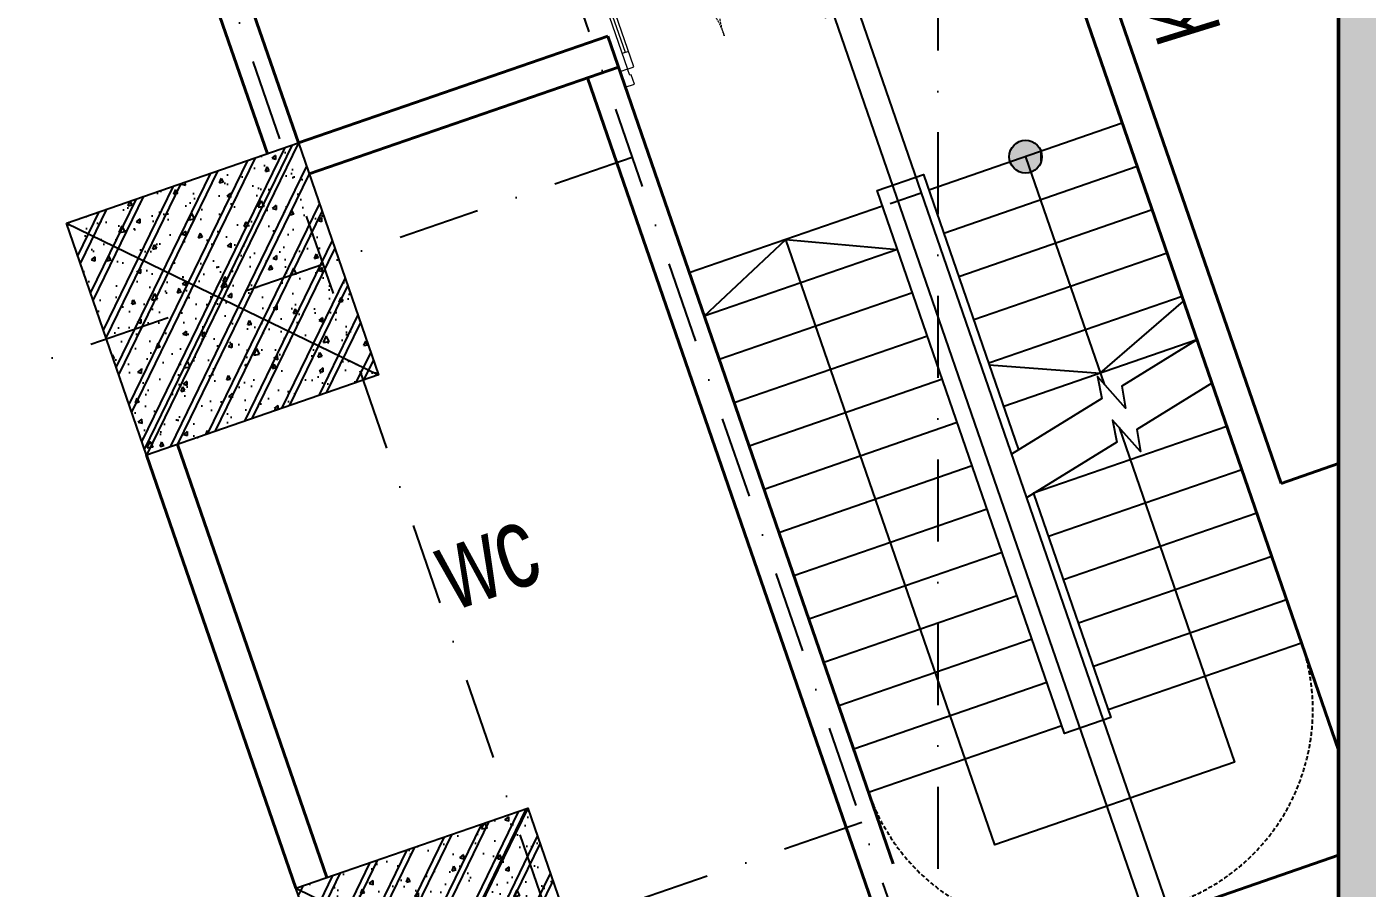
# Model space of a CAD drawing. Header units: millimetres. Extents: x -1534340 to 1713810, y -1348191 to 1114081.
# Drawn here: x 1514912 to 1523107, y -322838 to -317574 of the extents above; entities that cross this region are included whole.
import ezdxf

# ---------------------------------------------------------------- set-up
doc = ezdxf.new("R2010")
doc.units = ezdxf.units.MM
doc.header["$LTSCALE"] = 100
for name, pattern in [('xref.asix of  podium$0$xref.asix of  podium$0$DASHDOT', [1, 0.5, -0.25, 0, -0.25]), ('Xref_ST_MBDV Cot vach 30.7.2022$0$HIDDEN', [0.375, 0.25, -0.125]), ('Xref_ST_MBDV Cot vach 30.7.2022$0$HIDDEN2', [0.1875, 0.125, -0.0625])]:
    doc.linetypes.add(name, pattern=pattern)
for name, color, linetype in [('ccu12-Manh', 8, 'Continuous'), ('KT-Text', 7, 'Continuous'), ('xref.asix of  podium$0$xref.asix of  podium$0$KC2-DIM', 251, 'Continuous'), ('xref.asix of  podium$0$xref.asix of  podium$0$KT-Hatch', 251, 'Continuous'), ('xref.asix of  podium$0$xref.asix of  podium$0$KT-Kich thuoc', 9, 'Continuous'), ('xref.asix of  podium$0$xref.asix of  podium$0$KT-Luoi truc South Tower', 8, 'xref.asix of  podium$0$xref.asix of  podium$0$DASHDOT'), ('xref.asix of  podium$0$xref.asix of  podium$0$KT-Net cot vach', 6, 'Continuous'), ('Xref_ST_MBDV Cot vach 30.7.2022$0$A-FLOR-STRS-ARROW', 8, 'Continuous'), ('Xref_ST_MBDV Cot vach 30.7.2022$0$KT-Net cot vach', 6, 'Continuous'), ('Xref_ST_MBDV Cot vach 30.7.2022$0$KT-Net manh', 139, 'Continuous'), ('Xref_ST_MBDV Cot vach 30.7.2022$0$KT-Thay', 7, 'Continuous')]:
    doc.layers.add(name, color=color, linetype=linetype)
for name, color, linetype, lineweight in [('KT-Chu viet', 255, 'Continuous', 20), ('KT-Net cat', 1, 'Continuous', 40), ('KT-Net cua', 87, 'Continuous', 9), ('xref.asix of  podium$0$xref.asix of  podium$0$ST_MBDV Cot vach 220805$0$Xref_ST_MBDV Cot vach 30.7.2022$0$KT-Net cot vach', 6, 'Continuous', 50)]:
    doc.layers.add(name, color=color, linetype=linetype, lineweight=lineweight)
doc.styles.add('Xref_ST_MBDV Cot vach 30.7.2022$0$Arial', font='arial.ttf', dxfattribs={"width": 0.7})

# ---------------------------------------------------------------- blocks, each defined once
blk = doc.blocks.new('*U2802')
h = blk.add_hatch()
h.set_pattern_fill('VATLIEU04', color=250, scale=40, style=0, pattern_type=2)
h.set_pattern_definition([(49.99999999999999, (550, -550), (286.9040730403014, -25.10085399303804), [30, -330]), (355, (550, -550), (-55.50053344520001, 300.8768534800047), [24, -264]), (100.4514, (573.908672, -552.091736), (231.4037526856086, 275.7758168243814), [25.496076, -280.4568448]), (46.18420000000001, (550, -470), (426.8964194502578, -66.20760573160723), [45, -495]), (96.6356, (585.574698, -475.5173228), (373.8650822194813, 389.6471483601767), [38.2441152, -420.6852]), (351.1842, (550, -470), (373.8647780534509, 389.6474403701299), [36, -396]), (21, (590, -490), (238.7628208473847, -161.0475562661355), [30, -330]), (326.0000000000001, (590, -490), (97.32613276863269, 290.0600180187412), [24, -264]), (71.4514, (609.8968932, -503.4206424), (336.089051432596, 129.012198683981), [25.496076, -280.4568448]), (37.50000000000001, (550, -550), (4.863942126916267, 133.1575415325246), [0, -260.8, 0, -268, 0, -265]), (7.499999999999999, (550, -550), (105.2278149768594, 157.7646847529441), [0, -152.8, 0, -254.8, 0, -101]), (327.5, (460.8, -550), (213.5289744689636, -9.021948693751902), [0, -100, 0, -312, 0, -414]), (317.5, (420.8, -550), (233.2744677369545, 40.04199293292709), [0, -130, 0, -207.2, 0, -294]), (45, (550, -550), (-120.2081528017131, 120.2081528017131), []), (45, (550, -501), (-120.2081528017131, 120.2081528017131), [])])
h.paths.add_polyline_path([(-475, 475), (1025, 475), (1025, -1025), (-475, -1025)])
at = {"color": 6, "ltscale": 0.25}
blk.add_lwpolyline([(-475, 475), (1025, 475), (1025, -1025), (-475, -1025)], close=True, dxfattribs=at)
at = {"layer": 'Defpoints', "linetype": 'ByBlock', "ltscale": 30}
for p, q in [((1025, 475), (-475, -1025)), ((-475, 475), (1025, -1025))]:
    blk.add_line(p, q, dxfattribs=at)
blk = doc.blocks.new('xref.asix of  podium$0$xref.asix of  podium$0$MBCot-PN-flat-22')
at = {"layer": 'xref.asix of  podium$0$xref.asix of  podium$0$KT-Net cot vach', "rotation": 19.04713795399666}
for p in [(56313.91933027282, -19092.48729781399), (57717.20749510638, -23157.06382267387)]:
    blk.add_blockref('*U2802', p, dxfattribs=at)
blk = doc.blocks.new('xref.asix of  podium$0$xref.asix of  podium$0$Asix South Tower')
at = {"layer": 'xref.asix of  podium$0$xref.asix of  podium$0$KT-Luoi truc South Tower', "ltscale": 10}
for p, q in [((-61527.3740898408, 64693.74860747019), (-45306.53241187707, 17710.6071354025)), ((-63417.87490314804, 64041.0567392162), (-47197.03322518431, 17057.9152671484)), ((-45523.04987985641, 29903.76265438797), (-45523.04987985641, -4459.122004229692)), ((-47391.33219251409, 23749.16203775594), (-101381.3618817553, 5109.205298567424)), ((-45988.04467573389, 19684.58528915676), (-99978.07436427288, 1044.628550210968))]:
    blk.add_line(p, q, dxfattribs=at)
blk = doc.blocks.new('*U2307')
for p, q in [((-1260.000000000004, 525.000000000002), (-1300.000000000004, 525.000000000002)), ((-1280.000000000004, 100.0000000000002), (-1280.000000000004, 525.000000000002)), ((-90.00000000000001, 525.0000000000018), (-50.00000000000001, 525.0000000000018)), ((-70, 100), (-70.00000000000001, 525.0000000000018)), ((-1260.000000000004, 100.0000000000002), (-1300.000000000004, 100.0000000000002)), ((-90, 100), (-50, 100))]:
    blk.add_line(p, q)
for points in [[(-1300.000000000004, 1.776356839400256e-13), (-1260.000000000004, 1.776356839400256e-13), (-1260.000000000004, 625.000000000002), (-1300.000000000004, 625.000000000002)], [(-50, 0), (-90, 0), (-90.00000000000001, 625.0000000000018), (-49.99999999999979, 625.0000000000018)], [(-1350.000000000004, -100.0000000004901), (-1290.000000000004, -100.00000000049), (-1290.000000000004, -39.99999999999982), (-1300.000000000004, -39.99999999999982), (-1300.000000000004, 1.776356839400256e-13), (-1350.000000000004, 2.060573933704296e-13)], [(0, -100.0000000004902), (-60, -100.0000000004902), (-60, -40), (-50, -40), (-50, 0), (0, 0)]]:
    blk.add_lwpolyline(points, close=True)
at = {"linetype": 'Xref_ST_MBDV Cot vach 30.7.2022$0$HIDDEN2'}
for centre, radius, start, end in [((-1300.000000001013, -1.091216006443577e-09), 625.00000000124, 7.016709298534867e-15, 89.99996073224838), ((-49.99999999983451, -2.645705876602741e-10), 625.000000000419, 90.00003926775162, 180)]:
    blk.add_arc(centre, radius, start, end, dxfattribs=at)
blk = doc.blocks.new('312')
at = {"layer": 'xref.asix of  podium$0$xref.asix of  podium$0$KT-Hatch'}
h = blk.add_hatch(dxfattribs=at)
h.set_pattern_fill('BTCT', color=256, scale=30)
h.set_pattern_definition([(49.99999999999999, (1566004.720627273, -342122.3205197669), (215.178054780226, -18.82564049477853), [22.5, -247.5]), (355, (1566004.720627273, -342122.3205197669), (-41.6254000839, 225.6576401100035), [18, -198]), (100.4514, (1566022.652131273, -342123.8893217669), (173.5528145142065, 206.8318626182861), [19.122057, -210.3426336]), (46.18420000000001, (1566004.720627273, -342062.3205197669), (320.1723145876933, -49.65570429870542), [33.75, -371.25]), (96.6356, (1566031.401650774, -342066.4585118669), (280.398811664611, 292.2353612701325), [28.6830864, -315.5139]), (351.1842, (1566004.720627273, -342062.3205197669), (280.3985835400882, 292.2355802775974), [27, -297]), (21, (1566034.720627273, -342077.3205197669), (179.0721156355385, -120.7856671996016), [22.5, -247.5]), (326.0000000000001, (1566034.720627273, -342077.3205197669), (72.99459957647451, 217.5450135140559), [18, -198]), (71.4514, (1566049.643297174, -342087.3860015669), (252.066788574447, 96.75914901298572), [19.122057, -210.3426336]), (37.50000000000001, (1566004.720627273, -342122.3205197669), (3.647956595187201, 99.86815614939344), [0, -195.6, 0, -201, 0, -198.75]), (7.499999999999999, (1566004.720627273, -342122.3205197669), (78.92086123264458, 118.3235135647081), [0, -114.6, 0, -191.1, 0, -75.75]), (327.5, (1565937.820627273, -342122.3205197669), (160.1467308517227, -6.766461520313927), [0, -75, 0, -234, 0, -310.5]), (317.5, (1565907.820627273, -342122.3205197669), (174.9558508027159, 30.03149469969532), [0, -97.5, 0, -155.4, 0, -220.5]), (45, (1566004.720627273, -342122.3205197669), (-79.5495128834866, 79.5495128834866), []), (45, (1566057.753635772, -342122.3205197669), (-79.5495128834866, 79.5495128834866), [])])
h.paths.add_polyline_path([(1529081.670747295, -322501.9059409738), (1529381.670747295, -322501.9059409738), (1529381.670747295, -321351.9059409739), (1529081.670747295, -321351.9059409739)], flags=17)
h.paths.add_polyline_path([(1529381.670747295, -318901.905940974), (1529081.670747295, -318901.905940974), (1529081.670747295, -320051.9059409739), (1529381.670747295, -320051.9059409739)], flags=17)
h.paths.add_polyline_path([(1529081.670747295, -317601.905940974), (1529381.670747295, -317601.9059409738), (1529381.670747294, -317101.9059409738), (1531881.670747299, -317101.905940973), (1531881.670747301, -324301.905940973), (1529381.670747297, -324301.9059409738), (1529381.670747297, -323801.9059409739), (1529081.670747297, -323801.905940974), (1529081.670747297, -324651.905940974), (1532231.670747301, -324651.9059409729), (1532231.670747297, -313951.9059409729), (1529081.670747294, -313951.9059409739), (1529081.670747294, -314876.9059409731), (1529381.670747294, -314876.905940973), (1529381.670747294, -314301.905940974), (1531881.670747297, -314301.905940973), (1531881.670747297, -316751.905940973), (1529381.670747294, -316751.9059409738), (1529381.670747294, -316176.905940973), (1529081.670747294, -316176.9059409731)])
h.paths.add_polyline_path([(1525781.670747297, -324301.9059409751), (1523281.670747297, -324301.905940976), (1523281.670747294, -317101.905940976), (1525781.670747294, -317101.9059409752), (1525781.670747295, -317601.905940974), (1526081.670747294, -317601.9059409739), (1526081.670747294, -316751.9059409749), (1522931.670747294, -316751.9059409761), (1522931.670747297, -324651.9059409761), (1526081.670747297, -324651.9059409749), (1526081.670747297, -323801.9059409738), (1525781.670747297, -323801.905940974)])
h.paths.add_polyline_path([(1525781.670747295, -322501.9059409738), (1526081.670747295, -322501.9059409738), (1526081.670747295, -321351.9059409739), (1525781.670747295, -321351.9059409739)], flags=17)
h.paths.add_polyline_path([(1525781.670747295, -320051.9059409738), (1526081.670747295, -320051.9059409738), (1526081.670747295, -318901.9059409738), (1525781.670747295, -318901.9059409738)], flags=17)
at = {"layer": 'Xref_ST_MBDV Cot vach 30.7.2022$0$KT-Net manh'}
h = blk.add_hatch(color=256, dxfattribs=at)
edge = h.paths.add_edge_path(flags=0)
edge.add_arc((1521018.382472516, -318368.0171970385), 99.99999999995354, 199.0471379559378, 559.0471379559376)
blk.add_hatch(color=256, dxfattribs=at).paths.add_polyline_path([(1521016.555131848, -318268.0339281918), (1520958.135443643, -318288.2032152948), (1520922.72813258, -318338.8587425048), (1520923.857588049, -318400.6518201412), (1520961.092396517, -318449.9795927773), (1521020.210126563, -318468.0005279252), (1521078.629814744, -318447.8312408242), (1521114.037125791, -318397.1757136197), (1521112.907670185, -318335.3826360411), (1521075.672861835, -318286.0548633554)], flags=0)
at = {"layer": 'KT-Net cat'}
for p, q in [((1522581.005280968, -320366.1086939852, 1.684009689256368e-09), (1519716.127680775, -312068.0837297103, 1.650650565885674e-09)), ((1520143.801019853, -313914.5676171181, 1.684009687839013e-09), (1522931.670747504, -321994.7892694335, 1.684009688021282e-09)), ((1518464.180474524, -317631.231705711, 1.677643225353892e-09), (1516572.519818226, -318283.8944083159, 1.645143997823299e-08)), ((1518464.180474524, -317631.231705711, 1.677643225353892e-09), (1520209.105063612, -322688.675895815, 1.684009688016322e-09)), ((1518529.41129623, -317820.2950281707, 1.677643225353892e-09), (1516637.750639933, -318472.9577307756, 1.645143997823299e-08)), ((1518339.373349146, -317885.9052789243, 1.684009688148192e-09), (1520381.670747502, -323801.3534103392, 1.6840096882758e-09)), ((1522581.005280013, -320366.1086953658), (1522931.670746543, -320242.7888241735)), ((1522931.670747499, -322637.3686009214, 1.684009688016938e-09), (1520483.235648243, -323482.6862374167, 1.684009688016938e-09))]:
    blk.add_line(p, q, dxfattribs=at)
for points, elevation in [([(1516572.65276758, -318284.2781070984), (1515652.442664408, -315628.5036746813)], 1.645143997823299e-08), ([(1516383.675436276, -318349.7576325483), (1515528.944858553, -315882.9605314359)], 1.645143997823299e-08), ([(1515833.346142885, -320126.4034258244), (1516747.114758473, -322773.1045644433)], 2.260071541681378e-10), ([(1515644.296061555, -320191.6726126521), (1516558.064677144, -322838.3737512711)], 2.260071541681378e-10)]:
    blk.add_lwpolyline(points, dxfattribs=dict(at, elevation=elevation))
at = {"layer": 'xref.asix of  podium$0$xref.asix of  podium$0$ST_MBDV Cot vach 220805$0$Xref_ST_MBDV Cot vach 30.7.2022$0$KT-Net cot vach', "elevation": -4.458514031091846e-05}
blk.add_lwpolyline([(1526081.670747294, -317601.9059409739), (1526081.670747294, -316751.9059409749), (1522931.670747294, -316751.9059409761), (1522931.670747297, -324651.9059409761), (1526081.670747297, -324651.9059409749), (1526081.670747297, -323801.9059409738), (1525781.670747297, -323801.905940974), (1525781.670747297, -324301.9059409751), (1523281.670747297, -324301.905940976), (1523281.670747294, -317101.905940976), (1525781.670747294, -317101.9059409752), (1525781.670747295, -317601.905940974)], close=True, dxfattribs=at)
at = {"layer": 'Xref_ST_MBDV Cot vach 30.7.2022$0$A-FLOR-STRS-ARROW', "elevation": 1.677643225341081e-09}
for points in [[(1522066.084727578, -319487.3792741314), (1521606.826995155, -319770.7278618171), (1521629.923175125, -319904.3436808916), (1521456.971699201, -319711.7173868773), (1521483.964979943, -319846.5301314801), (1520932.255314021, -320186.907606504)], [(1522157.756702664, -319752.9041747971), (1521698.498970241, -320036.252762483), (1521721.59515021, -320169.8685815574), (1521548.643674287, -319977.2422875431), (1521575.636955029, -320112.0550321459), (1521023.927286057, -320452.4325090506)]]:
    blk.add_lwpolyline(points, dxfattribs=at)
at = {"layer": 'Xref_ST_MBDV Cot vach 30.7.2022$0$KT-Net cot vach', "elevation": 1.677643225341081e-09}
blk.add_lwpolyline([(1521023.927286057, -320452.4325090506), (1521901.11122774, -322993.1673480496), (1521759.323665893, -323042.1192358236), (1519396.873799524, -316199.3597726307), (1519538.661361281, -316150.4078848917), (1521023.927286057, -320452.4325090506)], dxfattribs=at)
at = {"layer": 'Xref_ST_MBDV Cot vach 30.7.2022$0$KT-Net manh'}
for p, q in [((1521114.036969806, -318397.175681112, 1.684009687935007e-09), (1521112.907513453, -318335.3826035013, 1.684009687935007e-09)), ((1521114.037126109, -318397.175713476, 1.684009687935007e-09), (1521112.90767059, -318335.3826358678, 1.684009687935007e-09))]:
    blk.add_line(p, q, dxfattribs=at)
at = {"layer": 'Xref_ST_MBDV Cot vach 30.7.2022$0$KT-Net manh', "elevation": 1.677643225341081e-09}
for points in [[(1521018.382602882, -318368.0171520106), (1521498.11199637, -319757.537770518)], [(1519053.840456665, -319342.4894563118), (1519553.245098919, -318873.8531337634), (1520235.403460835, -318934.5570401407)], [(1521589.783971491, -320023.0626712249), (1522296.012751068, -322068.6314104518), (1520830.875869122, -322574.4671774288), (1519553.245097172, -318873.8531287068)], [(1520796.10068558, -319639.3284674929), (1521475.267529108, -319691.3675078112), (1521984.503161062, -319251.0747704874)]]:
    blk.add_lwpolyline(points, dxfattribs=at)
at = {"layer": 'Xref_ST_MBDV Cot vach 30.7.2022$0$KT-Net manh', "linetype": 'Xref_ST_MBDV Cot vach 30.7.2022$0$HIDDEN', "elevation": 1.677643225341081e-09}
blk.add_lwpolyline([(1522705.775309219, -321340.0616296156, -0.4141313066799707), (1521932.407277495, -322929.4664076271), (1521648.306975779, -323027.5515051845, -0.4141313427087546), (1520059.074170599, -322253.8302452044, -1.000029217103996)], format="xyb", dxfattribs=at)
at = {"layer": 'Xref_ST_MBDV Cot vach 30.7.2022$0$KT-Net manh'}
blk.add_circle((1521018.382629145, -318368.0172280773, 1.684009687935007e-09), 99.9999999999528, dxfattribs=at)
at = {"layer": 'Xref_ST_MBDV Cot vach 30.7.2022$0$KT-Thay', "extrusion": (-1.212119764351398e-08, -4.224228195072243e-09, 1)}
for p, q in [((1521609.164733924, -318164.0507267806, 1.684009687935007e-09), (1520427.601724508, -318571.9831447602, 1.684009687935007e-09)), ((1521700.541595469, -318428.7208406472, 1.684009687941783e-09), (1520518.978582915, -318836.6532597158, 1.684009687941783e-09)), ((1520144.026602611, -318669.8869251219, 1.684009687935007e-09), (1518962.463595225, -319077.8193424051, 1.684009687935007e-09)), ((1521791.918457011, -318693.3909545147, 1.684009687948559e-09), (1520610.355441323, -319101.3233746599, 1.684009687948559e-09)), ((1520235.403460835, -318934.5570401407, 1.684009687941783e-09), (1519053.840456665, -319342.4894563118, 1.684009687941783e-09)), ((1521883.295318639, -318958.0610683506, 1.684009687955336e-09), (1520701.732299729, -319365.9934896084, 1.684009687955336e-09)), ((1520326.780319272, -319199.2271550859, 1.684009687948559e-09), (1519145.217318317, -319607.1595701375, 1.684009687948559e-09)), ((1521974.6721801, -319222.7311822498, 1.684009687955336e-09), (1520793.109158138, -319630.6636045604, 1.684009687955336e-09)), ((1520418.157177756, -319463.8972700074, 1.684009687955336e-09), (1519236.594179884, -319871.829683996, 1.684009687955336e-09)), ((1522066.049041646, -319487.401296122, 1.684009687962112e-09), (1520884.486016572, -319895.3337195003, 1.684009687962112e-09)), ((1520509.534036058, -319728.567384994, 1.684009687955336e-09), (1519327.971041318, -320136.4997979023, 1.684009687955336e-09)), ((1520600.910894489, -319993.2374999346, 1.684009687962112e-09), (1519419.34790295, -320401.1699117383, 1.684009687962112e-09)), ((1522248.802764735, -320016.7415238557, 1.684009687975664e-09), (1521067.239733361, -320424.6739494103, 1.684009687975664e-09)), ((1520692.287752975, -320257.9076148544, 1.684009687968888e-09), (1519510.724764515, -320665.8400255974, 1.684009687968888e-09)), ((1522340.179626277, -320281.4116377248, 1.684009687982441e-09), (1521158.616591767, -320689.3440643586, 1.684009687982441e-09)), ((1520783.664611381, -320522.5777298097, 1.684009687975664e-09), (1519602.101626033, -320930.5101394739, 1.684009687975664e-09)), ((1522431.556487849, -320546.0817515819, 1.684009687989217e-09), (1521249.993450255, -320954.0141792782, 1.684009687989217e-09)), ((1520875.041469682, -320787.247844793, 1.684009687982441e-09), (1519693.478487581, -321195.1802533393, 1.684009687982441e-09)), ((1522522.93334939, -320810.7518654497, 1.684009687989217e-09), (1521341.370311795, -321218.684293146, 1.684009687989217e-09)), ((1520966.418328194, -321051.9179597053, 1.684009687989217e-09), (1519784.85534923, -321459.8503671706, 1.684009687989217e-09)), ((1522614.310210931, -321075.4219793176, 1.684009687989217e-09), (1521432.747173336, -321483.3544070139, 1.684009687989217e-09)), ((1521057.795189739, -321316.5880735725, 1.684009687989217e-09), (1519876.232210774, -321724.5204810378, 1.684009687989217e-09)), ((1522705.687072471, -321340.0920931854, 1.684009687989217e-09), (1521524.124034876, -321748.0245208817, 1.684009687989217e-09)), ((1521149.172051283, -321581.2581874396, 1.684009687989217e-09), (1519967.609072319, -321989.1905949049, 1.684009687989217e-09)), ((1521240.548912827, -321845.9283013068, 1.684009687989217e-09), (1520058.985933863, -322253.8607087721, 1.684009687989217e-09))]:
    blk.add_line(p, q, dxfattribs=at)
at = {"layer": 'Xref_ST_MBDV Cot vach 30.7.2022$0$KT-Thay'}
blk.add_line((1520191.289122975, -318653.5696290507, 1.684009687935007e-09), (1520380.33920507, -318588.3004446119, 1.684009687935007e-09), dxfattribs=at)
at = {"layer": 'Xref_ST_MBDV Cot vach 30.7.2022$0$KT-Thay', "elevation": 1.677643225341081e-09}
blk.add_lwpolyline([(1521067.534866399, -320425.5287968169), (1521540.441329573, -321795.2870426512), (1521256.866206237, -321893.1908188631), (1520111.392373905, -318575.3629378261), (1520394.967497288, -318477.4591616084), (1520975.862894357, -320160.0038942741)], dxfattribs=at)
at = {"layer": 'KT-Net cua', "xscale": -1, "rotation": 19.0471379539868}
blk.add_blockref('*U2307', (1518538.214241205, -317848.9948694513, 1.677643282831706e-09), dxfattribs=at)
at = {"layer": 'xref.asix of  podium$0$xref.asix of  podium$0$KC2-DIM'}
blk.add_blockref('xref.asix of  podium$0$xref.asix of  podium$0$MBCot-PN-flat-22', (1459444.866092697, -299975.2893285389), dxfattribs=at)
at = {"layer": 'xref.asix of  podium$0$xref.asix of  podium$0$KT-Kich thuoc'}
blk.add_blockref('xref.asix of  podium$0$xref.asix of  podium$0$Asix South Tower', (1566004.720627273, -342122.3205197669), dxfattribs=at)
at = {"layer": 'KT-Chu viet', "insert": (1517638.897498899, -320576.7031821463, -5.459209878471972e-05), "char_height": 500, "width": 1924.744968354702, "attachment_point": 2, "rotation": 19.04713795363252, "style": 'Xref_ST_MBDV Cot vach 30.7.2022$0$Arial'}
blk.add_mtext('wc', dxfattribs=at)
at = {"layer": 'KT-Text', "style": 'Xref_ST_MBDV Cot vach 30.7.2022$0$Arial', "width": 0.7}
blk.add_text('K.T Đ + ĐN', height=400, rotation=107.170142190225, dxfattribs=at).set_placement((1522218.011078017, -317594.7415944359))

msp = doc.modelspace()

# ---------------------------------------------------------------- block references
at = {"layer": 'ccu12-Manh'}
msp.add_blockref('312', (0, 0), dxfattribs=at)

doc.saveas('drawing.dxf')
